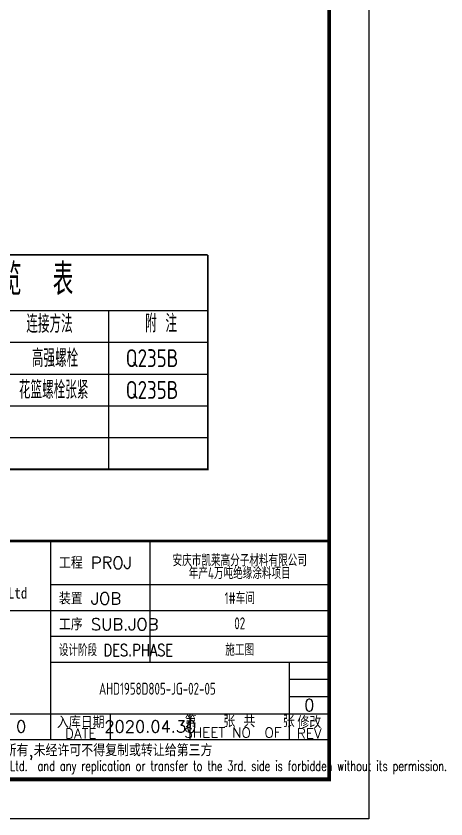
# Model space of a CAD drawing. Header units: millimetres. Extents: x 866561 to 876967, y 40200 to 44891.
# Drawn here: x 871099.3 to 871207.4, y 40203.1 to 40405.2 of the extents above; entities that cross this region are included whole.
import ezdxf
from ezdxf.enums import TextEntityAlignment as Align

# ---------------------------------------------------------------- set-up
doc = ezdxf.new("R2010")
doc.units = ezdxf.units.MM
doc.header["$LTSCALE"] = 1000
doc.header["$MEASUREMENT"] = 0
doc.layers.add('AXIS', color=3, linetype='Continuous')
doc.layers.add('构件表__表格和文字', color=7, linetype='Continuous')
doc.styles.add('ECEC_TQ', font='txt_l.shx', dxfattribs={"bigfont": 'hztxt_l.shx'})
doc.styles.add('ECEC_TQ_S', font='')
doc.styles.add('GBHZ', font='gbenor.shx', dxfattribs={"width": 0.9, "bigfont": 'gbcbig.shx'})
doc.styles.add('TSSD_REIN', font='tssdeng.shx', dxfattribs={"width": 0.7, "bigfont": 'tssdchn.shx'})
doc.styles.get('ECEC_TQ_S').set_extended_font_data('SimSun')

msp = doc.modelspace()

# ---------------------------------------------------------------- linework, layer by layer
at = {"color": 0}
msp.add_line((871188.048, 40797.051), (871188.048, 40203.051), dxfattribs=at)
for p, q in [((871108.048, 40223.051), (871108.048, 40273.051)), ((871133.048, 40242.551), (871133.048, 40273.051)), ((871178.048, 40213.051), (871178.048, 40273.051)), ((871108.048, 40262.051), (871178.048, 40262.051)), ((870998.048, 40255.551), (871108.048, 40255.551)), ((871108.048, 40255.551), (871178.048, 40255.551)), ((871108.048, 40249.051), (871178.048, 40249.051)), ((871108.048, 40242.551), (871178.048, 40242.551)), ((871168.048, 40223.051), (871168.048, 40242.551)), ((871168.048, 40238.217), (871178.048, 40238.217)), ((871168.048, 40233.884), (871178.048, 40233.884)), ((871053.048, 40229.551), (871178.048, 40229.551)), ((871123.048, 40223.051), (871123.048, 40229.551)), ((871143.048, 40223.051), (871143.048, 40229.551)), ((870998.048, 40223.051), (871178.048, 40223.051)), ((870998.048, 40213.051), (871178.048, 40213.051)), ((871188.048, 40203.051), (870347.048, 40203.051))]:
    msp.add_line(p, q)
at = {"color": 0, "const_width": 1}
msp.add_lwpolyline([(871178.048, 40213.051), (870372.048, 40213.051), (870372.048, 40787.051), (871178.048, 40787.051)], close=True, dxfattribs=at)
at = {"const_width": 0.7}
msp.add_lwpolyline([(871178.048, 40273.051), (870998.048, 40273.051)], dxfattribs=at)
at = {"layer": '构件表__表格和文字'}
for p, q in [((871022.513, 40331.074), (871147.513, 40331.074)), ((871122.513, 40331.074), (871122.513, 40291.074)), ((871022.513, 40323.074), (871147.513, 40323.074)), ((871022.513, 40323.074), (871147.513, 40323.074)), ((871022.513, 40315.074), (871147.513, 40315.074)), ((871022.513, 40315.074), (871147.513, 40315.074)), ((871022.513, 40307.074), (871147.513, 40307.074)), ((871022.513, 40299.074), (871147.513, 40299.074)), ((871022.513, 40291.074), (871147.513, 40291.074)), ((871022.513, 40291.074), (871147.513, 40291.074)), ((871022.513, 40291.074), (871147.513, 40291.074)), ((871022.513, 40291.074), (871147.513, 40291.074)), ((871022.513, 40291.074), (871147.513, 40291.074)), ((871022.513, 40291.074), (871147.513, 40291.074)), ((871022.513, 40291.074), (871147.513, 40291.074)), ((871022.513, 40291.074), (871147.513, 40291.074)), ((871022.513, 40291.074), (871147.513, 40291.074))]:
    msp.add_line(p, q, dxfattribs=at)
at = {"layer": '构件表__表格和文字', "const_width": 0.48}
for points in [[(871147.513, 40331.074), (871147.513, 40291.074), (871022.513, 40291.074), (871022.513, 40345.074), (871147.513, 40345.074)], [(871147.513, 40291.074), (871147.513, 40345.074)]]:
    msp.add_lwpolyline(points, dxfattribs=at)

# ---------------------------------------------------------------- texts
at = {"style": 'ECEC_TQ'}
for s, p in [('工程 PROJ', (871110.048, 40266.051)), ('装置 JOB', (871110.048, 40257.051)), ('工序 SUB.JOB', (871110.048, 40250.551))]:
    msp.add_text(s, height=3, dxfattribs=at).set_placement(p)
for s, height, style, width, p in [('Anhui Huadong Chemical & Medical Engineering Co.,Ltd', 2.8, 'ECEC_TQ_S', 0.85, (871059.997, 40259.551)), ('The proprietary right of this document belongs to Anhui Huadong Chemical And Medical Engineering  Co.,Ltd.  and any replication or transfer to the 3rd. side is forbidden without its permission. ', 2.5, 'ECEC_TQ', 0.72, (871088.048, 40216.051))]:
    msp.add_text(s, height=height, dxfattribs=dict(style=style, width=width)).set_placement(p, align=Align.MIDDLE)
at = {"style": 'ECEC_TQ', "width": 0.8}
msp.add_text('设计阶段 DES.PHASE', height=3, dxfattribs=at).set_placement((871110.048, 40244.051))
at = {"style": 'ECEC_TQ'}
for s, height, p in [('入库日期', 3, (871115.548, 40227.551)), ('第   张 共   张', 3, (871155.548, 40227.801)), ('修改', 3, (871173.048, 40227.551)), ('DATE', 2.5, (871115.548, 40224.551)), ('SHEET NO  OF  ', 2.5, (871155.548, 40224.801)), ('REV', 2.5, (871173.048, 40224.551)), ('本文件专有权属安徽华东化工医药工程有限责任公司所有,未经许可不得复制或转让给第三方', 3, (871088.048, 40220.051))]:
    msp.add_text(s, height=height, dxfattribs=at).set_placement(p, align=Align.MIDDLE)
for tag, text, p in [('0', '0', (871173.048, 40231.717)), ('0', '0', (871100.548, 40226.301)), ('2020.04.30', ' ', (871133.048, 40226.301))]:
    msp.add_attdef(tag, text=text, height=3, dxfattribs=at).set_placement(p, align=Align.MIDDLE)
at = {"layer": 'AXIS', "style": 'TSSD_REIN', "width": 0.7}
for s, p in [('安庆市凯莱高分子材料有限公司', (871155.548, 40268.327)), ('年产4万吨绝缘涂料项目', (871155.548, 40265.096)), ('1#车间', (871155.548, 40258.801)), ('02', (871155.548, 40252.301)), ('施工图', (871155.548, 40245.801)), ('AHD1958D805-JG-02-05', (871134.825, 40235.844))]:
    msp.add_text(s, height=3, dxfattribs=at).set_placement(p, align=Align.MIDDLE)
at = {"layer": '构件表__表格和文字', "style": 'GBHZ', "width": 0.9}
for s, height, p in [('构  件  一  览  表', 8, (871056.514, 40334.904)), ('连接方法', 4.5, (871101.851, 40325.443)), ('附 注', 4.5, (871131.75, 40325.564)), ('高强螺栓', 4.5, (871103.237, 40316.833)), ('Q235B', 4.5, (871126.855, 40316.82)), ('花篮螺栓张紧', 4.5, (871099.994, 40308.853)), ('Q235B', 4.5, (871126.855, 40308.82))]:
    msp.add_text(s, height=height, dxfattribs=at).set_placement(p)

doc.saveas('drawing.dxf')
